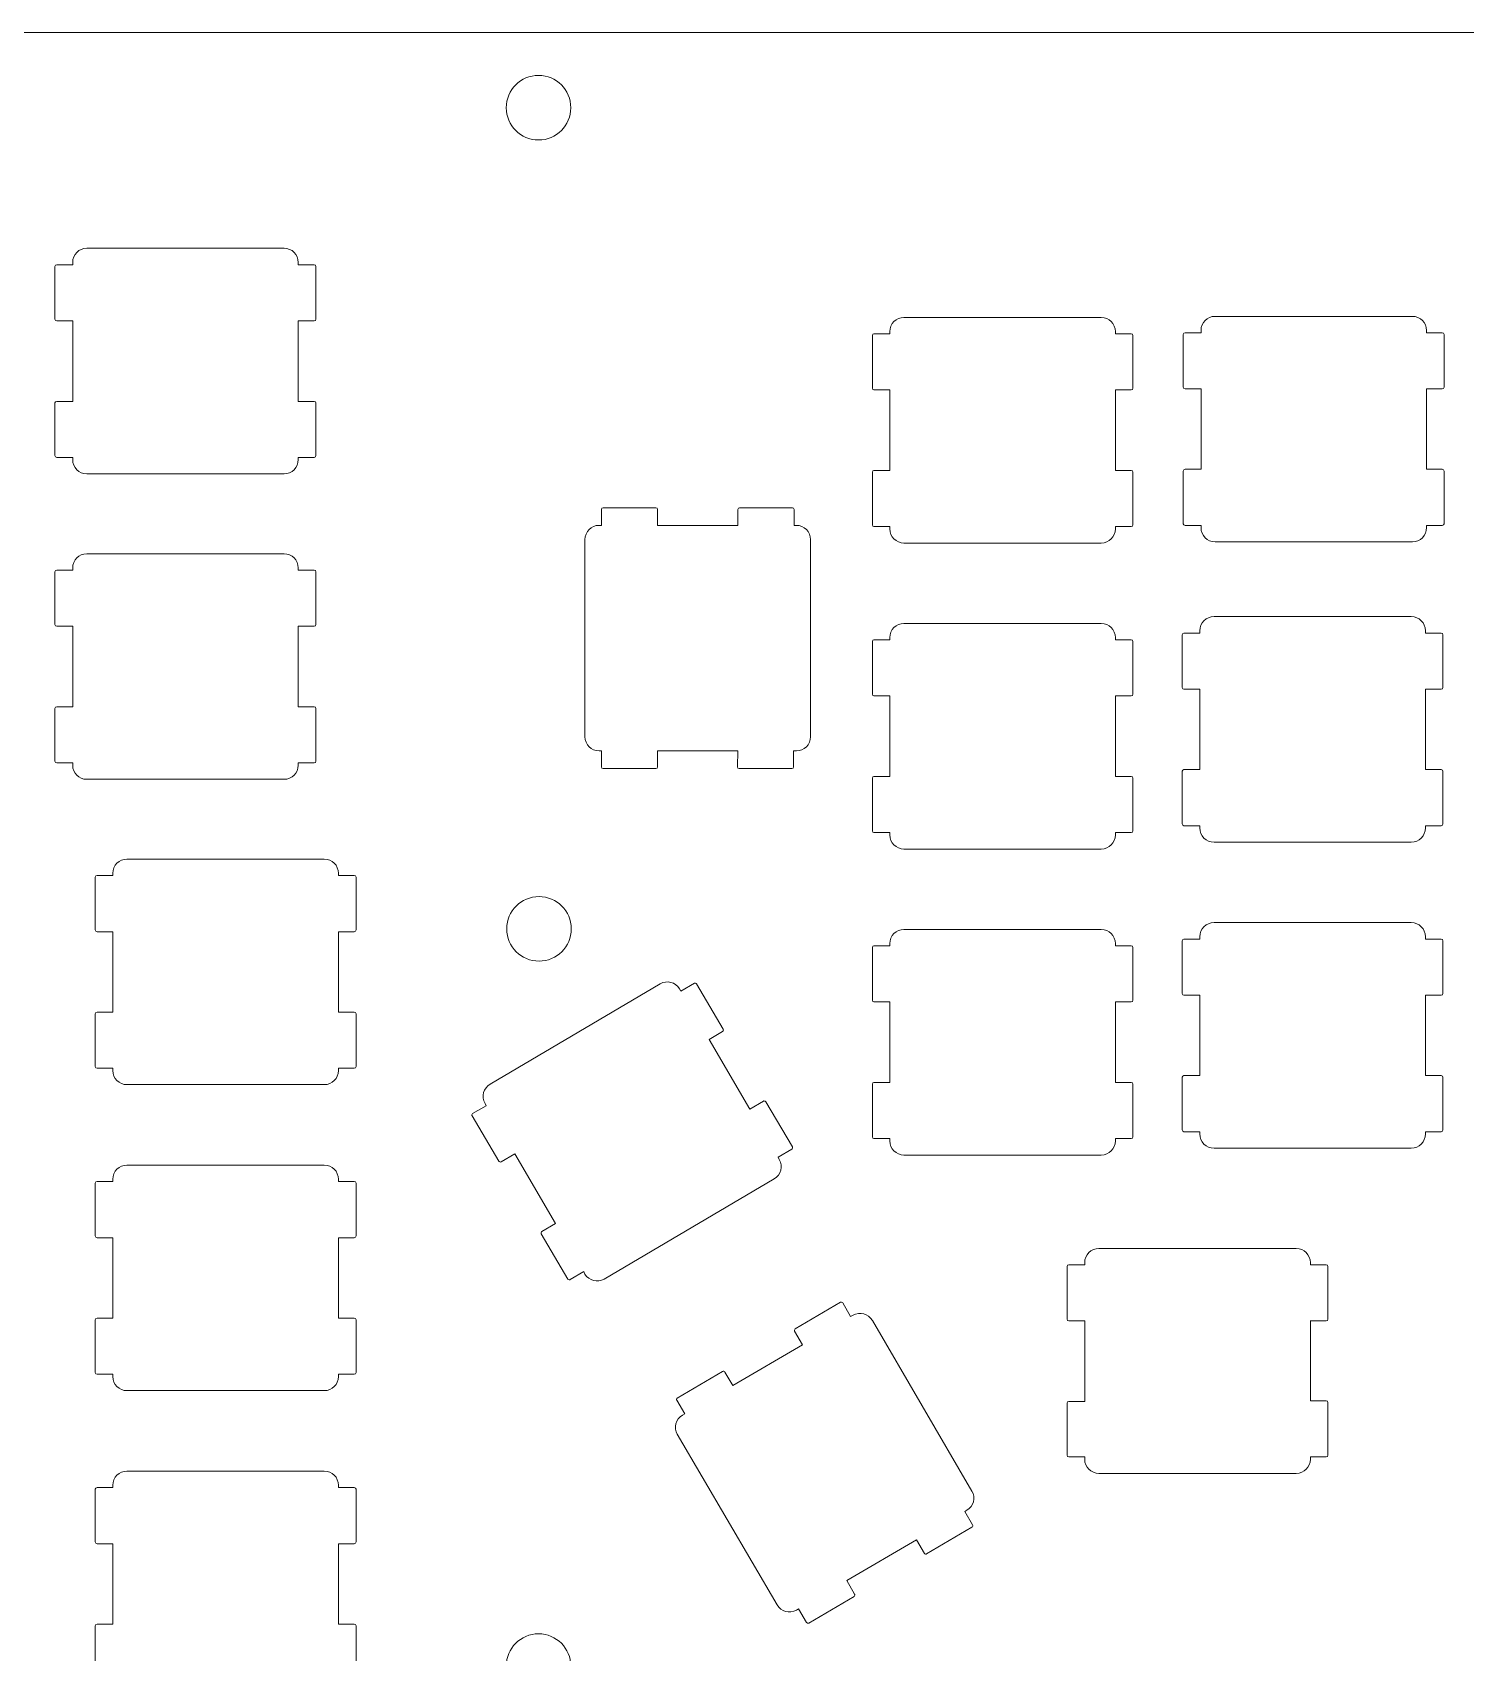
# Model space of a CAD drawing. Header units: millimetres. Extents: x -3 to 295, y 0 to 232.
# Drawn here: x 142.1 to 231.3, y 131.3 to 232.2 of the extents above; entities that cross this region are included whole.
import ezdxf

# ---------------------------------------------------------------- set-up
doc = ezdxf.new("R2010")
doc.units = ezdxf.units.MM
doc.header["$MEASUREMENT"] = 0
doc.layers.add('Layer 1', color=7, linetype='Continuous')

# ---------------------------------------------------------------- blocks, each defined once
blk = doc.blocks.new('block 11')
at = {"layer": 'Layer 1', "color": 22, "lineweight": 9, "true_color": 0xb73939}
blk.add_open_spline([(173.6, 178.4), (174.71, 178.4), (175.61, 177.5), (175.61, 176.39), (175.61, 175.28), (174.71, 174.38), (173.6, 174.38), (172.49, 174.38), (171.59, 175.28), (171.59, 176.39), (171.59, 177.5), (172.49, 178.4), (173.6, 178.4)], degree=3, knots=[0, 0, 0, 0, 1, 1, 1, 2, 2, 2, 3, 3, 3, 4, 4, 4, 4], dxfattribs=at)
blk = doc.blocks.new('block 12')
at = {"layer": 'Layer 1', "color": 22, "lineweight": 9, "true_color": 0xb73939}
blk.add_open_spline([(173.57, 229.52), (174.68, 229.52), (175.58, 228.62), (175.58, 227.51), (175.58, 226.4), (174.68, 225.5), (173.57, 225.5), (172.46, 225.5), (171.56, 226.4), (171.56, 227.51), (171.56, 228.62), (172.46, 229.52), (173.57, 229.52)], degree=3, knots=[0, 0, 0, 0, 1, 1, 1, 2, 2, 2, 3, 3, 3, 4, 4, 4, 4], dxfattribs=at)
blk = doc.blocks.new('block 14')
at = {"layer": 'Layer 1', "color": 22, "lineweight": 9, "true_color": 0xb73939}
blk.add_open_spline([(173.57, 132.5), (174.68, 132.5), (175.58, 131.6), (175.58, 130.49), (175.58, 129.38), (174.68, 128.48), (173.57, 128.48), (172.46, 128.48), (171.56, 129.38), (171.56, 130.49), (171.56, 131.6), (172.46, 132.5), (173.57, 132.5)], degree=3, knots=[0, 0, 0, 0, 1, 1, 1, 2, 2, 2, 3, 3, 3, 4, 4, 4, 4], dxfattribs=at)
blk = doc.blocks.new('block 10')
at = {"layer": 'Layer 1'}
for name in ['block 12', 'block 11', 'block 14']:
    blk.add_blockref(name, (0, 0), dxfattribs=at)
blk = doc.blocks.new('block 20')
at = {"layer": 'Layer 1', "color": 22, "lineweight": 9, "true_color": 0xb73939}
blk.add_open_spline([(292.21, 124.35), (292.21, 124.35), (123.61, 124.35), (123.61, 124.35), (122.8, 124.35), (122.03, 124.71), (121.5, 125.31), (121.5, 125.31), (118.18, 129.05), (118.18, 129.05), (117.65, 129.65), (116.88, 130), (116.06, 130), (116.06, 130), (104.25, 130), (104.25, 130), (103.5, 130), (102.8, 130.28), (102.27, 130.77), (102.27, 130.77), (101.88, 131.13), (101.88, 131.13), (101.35, 131.62), (100.68, 131.9), (99.98, 131.9), (99.98, 131.9), (88.76, 132.08), (88.76, 132.08), (88.48, 132.08), (88.23, 132.04), (87.98, 131.97), (87.98, 131.97), (63.5, 125.34), (63.5, 125.34), (62.69, 125.13), (62.02, 124.57), (61.67, 123.79), (61.67, 123.79), (61.38, 123.19), (61.38, 123.19), (61.14, 122.66), (60.75, 122.24), (60.25, 121.92), (60.25, 121.92), (28.96, 103.4), (28.96, 103.4), (27.62, 102.59), (25.86, 103.05), (25.08, 104.39), (25.08, 104.39), (1.83, 144.11), (1.83, 144.11), (-2.68, 151.17), (2.79, 154.48), (2.79, 154.48), (2.79, 154.48), (22.79, 167.6), (22.79, 167.6), (24.66, 168.66), (24.06, 170.22), (24.27, 171.73), (24.27, 171.73), (24.84, 211.53), (24.84, 211.53), (24.84, 220.31), (24.84, 228.35), (24.84, 229.38), (24.84, 229.38), (24.84, 229.38), (24.84, 229.38), (24.84, 230.93), (26.11, 232.2), (27.66, 232.2), (27.66, 232.2), (245.85, 232.2), (245.85, 232.2), (246.59, 232.2), (247.33, 231.92), (247.86, 231.39), (247.86, 231.39), (253.65, 225.53), (253.65, 225.53), (254.18, 225), (254.88, 224.72), (255.66, 224.72), (255.66, 224.72), (284.87, 224.72), (284.87, 224.72), (285.57, 224.72), (286.24, 224.44), (286.77, 223.98), (286.77, 223.98), (294.15, 217.24), (294.15, 217.24), (294.75, 216.71), (295.06, 215.94), (295.06, 215.16), (295.06, 215.16), (295.06, 127.21), (295.06, 127.21), (295.03, 125.62), (293.76, 124.35), (292.21, 124.35)], degree=3, knots=[0, 0, 0, 0, 1, 1, 1, 2, 2, 2, 3, 3, 3, 4, 4, 4, 5, 5, 5, 6, 6, 6, 7, 7, 7, 8, 8, 8, 9, 9, 9, 10, 10, 10, 11, 11, 11, 12, 12, 12, 13, 13, 13, 14, 14, 14, 15, 15, 15, 16, 16, 16, 17, 17, 17, 18, 18, 18, 19, 19, 19, 20, 20, 20, 21, 21, 21, 22, 22, 22, 23, 23, 23, 24, 24, 24, 25, 25, 25, 26, 26, 26, 27, 27, 27, 28, 28, 28, 29, 29, 29, 30, 30, 30, 31, 31, 31, 32, 32, 32, 33, 33, 33, 34, 34, 34, 34], dxfattribs=at)
blk = doc.blocks.new('block 19')
at = {"layer": 'Layer 1'}
blk.add_blockref('block 20', (0, 0), dxfattribs=at)
blk = doc.blocks.new('block 18')
at = {"layer": 'Layer 1'}
blk.add_blockref('block 19', (0, 0), dxfattribs=at)
blk = doc.blocks.new('block 9')
at = {"layer": 'Layer 1', "color": 22, "lineweight": 9, "true_color": 0xb73939}
for points, knots in [([(158.61, 214.24), (158.61, 214.24), (158.61, 209.23), (158.61, 209.23), (158.61, 209.23), (159.6, 209.23), (159.6, 209.23), (159.67, 209.23), (159.7, 209.2), (159.7, 209.13), (159.7, 209.13), (159.7, 205.85), (159.7, 205.85), (159.7, 205.78), (159.67, 205.74), (159.6, 205.74), (159.6, 205.74), (158.61, 205.74), (158.61, 205.74), (158.61, 205.74), (158.61, 205.6), (158.61, 205.6), (158.61, 205.1), (158.22, 204.72), (157.73, 204.72), (157.73, 204.72), (145.45, 204.72), (145.45, 204.72), (144.96, 204.72), (144.57, 205.1), (144.57, 205.6), (144.57, 205.6), (144.57, 205.74), (144.57, 205.74), (144.57, 205.74), (143.58, 205.74), (143.58, 205.74), (143.51, 205.74), (143.47, 205.78), (143.47, 205.85), (143.47, 205.85), (143.47, 209.13), (143.47, 209.13), (143.47, 209.2), (143.51, 209.23), (143.58, 209.23), (143.58, 209.23), (144.57, 209.23), (144.57, 209.23), (144.57, 209.23), (144.57, 214.24), (144.57, 214.24), (144.57, 214.24), (143.58, 214.24), (143.58, 214.24), (143.51, 214.24), (143.47, 214.28), (143.47, 214.35), (143.47, 214.35), (143.47, 217.63), (143.47, 217.63), (143.47, 217.7), (143.51, 217.73), (143.58, 217.73), (143.58, 217.73), (144.57, 217.73), (144.57, 217.73), (144.57, 217.73), (144.57, 217.88), (144.57, 217.88), (144.57, 218.37), (144.96, 218.76), (145.45, 218.76), (145.45, 218.76), (157.73, 218.76), (157.73, 218.76), (158.22, 218.76), (158.61, 218.37), (158.61, 217.88), (158.61, 217.88), (158.61, 217.73), (158.61, 217.73), (158.61, 217.73), (159.6, 217.73), (159.6, 217.73), (159.67, 217.73), (159.7, 217.7), (159.7, 217.63), (159.7, 217.63), (159.7, 214.35), (159.7, 214.35), (159.7, 214.28), (159.67, 214.24), (159.6, 214.24), (159.6, 214.24), (158.61, 214.24), (158.61, 214.24)], [0, 0, 0, 0, 1, 1, 1, 2, 2, 2, 3, 3, 3, 4, 4, 4, 5, 5, 5, 6, 6, 6, 7, 7, 7, 8, 8, 8, 9, 9, 9, 10, 10, 10, 11, 11, 11, 12, 12, 12, 13, 13, 13, 14, 14, 14, 15, 15, 15, 16, 16, 16, 17, 17, 17, 18, 18, 18, 19, 19, 19, 20, 20, 20, 21, 21, 21, 22, 22, 22, 23, 23, 23, 24, 24, 24, 25, 25, 25, 26, 26, 26, 27, 27, 27, 28, 28, 28, 29, 29, 29, 30, 30, 30, 31, 31, 31, 32, 32, 32, 32]), ([(209.48, 209.94), (209.48, 209.94), (209.48, 204.93), (209.48, 204.93), (209.48, 204.93), (210.47, 204.93), (210.47, 204.93), (210.54, 204.93), (210.57, 204.89), (210.57, 204.82), (210.57, 204.82), (210.57, 201.54), (210.57, 201.54), (210.57, 201.47), (210.54, 201.44), (210.47, 201.44), (210.47, 201.44), (209.48, 201.44), (209.48, 201.44), (209.48, 201.44), (209.48, 201.29), (209.48, 201.29), (209.48, 200.8), (209.09, 200.41), (208.6, 200.41), (208.6, 200.41), (196.32, 200.41), (196.32, 200.41), (195.83, 200.41), (195.44, 200.8), (195.44, 201.29), (195.44, 201.29), (195.44, 201.44), (195.44, 201.44), (195.44, 201.44), (194.45, 201.44), (194.45, 201.44), (194.38, 201.44), (194.35, 201.47), (194.35, 201.54), (194.35, 201.54), (194.35, 204.82), (194.35, 204.82), (194.35, 204.89), (194.38, 204.93), (194.45, 204.93), (194.45, 204.93), (195.44, 204.93), (195.44, 204.93), (195.44, 204.93), (195.44, 209.94), (195.44, 209.94), (195.44, 209.94), (194.45, 209.94), (194.45, 209.94), (194.38, 209.94), (194.35, 209.97), (194.35, 210.04), (194.35, 210.04), (194.35, 213.32), (194.35, 213.32), (194.35, 213.4), (194.38, 213.43), (194.45, 213.43), (194.45, 213.43), (195.44, 213.43), (195.44, 213.43), (195.44, 213.43), (195.44, 213.57), (195.44, 213.57), (195.44, 214.07), (195.83, 214.45), (196.32, 214.45), (196.32, 214.45), (208.6, 214.45), (208.6, 214.45), (209.09, 214.45), (209.48, 214.07), (209.48, 213.57), (209.48, 213.57), (209.48, 213.43), (209.48, 213.43), (209.48, 213.43), (210.47, 213.43), (210.47, 213.43), (210.54, 213.43), (210.57, 213.4), (210.57, 213.32), (210.57, 213.32), (210.57, 210.04), (210.57, 210.04), (210.57, 209.97), (210.54, 209.94), (210.47, 209.94), (210.47, 209.94), (209.48, 209.94), (209.48, 209.94)], [0, 0, 0, 0, 1, 1, 1, 2, 2, 2, 3, 3, 3, 4, 4, 4, 5, 5, 5, 6, 6, 6, 7, 7, 7, 8, 8, 8, 9, 9, 9, 10, 10, 10, 11, 11, 11, 12, 12, 12, 13, 13, 13, 14, 14, 14, 15, 15, 15, 16, 16, 16, 17, 17, 17, 18, 18, 18, 19, 19, 19, 20, 20, 20, 21, 21, 21, 22, 22, 22, 23, 23, 23, 24, 24, 24, 25, 25, 25, 26, 26, 26, 27, 27, 27, 28, 28, 28, 29, 29, 29, 30, 30, 30, 31, 31, 31, 32, 32, 32, 32]), ([(228.85, 210.01), (228.85, 210.01), (228.85, 205), (228.85, 205), (228.85, 205), (229.83, 205), (229.83, 205), (229.91, 205), (229.94, 204.96), (229.94, 204.89), (229.94, 204.89), (229.94, 201.61), (229.94, 201.61), (229.94, 201.54), (229.91, 201.51), (229.83, 201.51), (229.83, 201.51), (228.85, 201.51), (228.85, 201.51), (228.85, 201.51), (228.85, 201.37), (228.85, 201.37), (228.85, 200.87), (228.46, 200.48), (227.97, 200.48), (227.97, 200.48), (215.69, 200.48), (215.69, 200.48), (215.19, 200.48), (214.81, 200.87), (214.81, 201.37), (214.81, 201.37), (214.81, 201.51), (214.81, 201.51), (214.81, 201.51), (213.82, 201.51), (213.82, 201.51), (213.75, 201.51), (213.71, 201.54), (213.71, 201.61), (213.71, 201.61), (213.71, 204.89), (213.71, 204.89), (213.71, 204.96), (213.75, 205), (213.82, 205), (213.82, 205), (214.81, 205), (214.81, 205), (214.81, 205), (214.81, 210.01), (214.81, 210.01), (214.81, 210.01), (213.82, 210.01), (213.82, 210.01), (213.75, 210.01), (213.71, 210.04), (213.71, 210.11), (213.71, 210.11), (213.71, 213.4), (213.71, 213.4), (213.71, 213.47), (213.75, 213.5), (213.82, 213.5), (213.82, 213.5), (214.81, 213.5), (214.81, 213.5), (214.81, 213.5), (214.81, 213.64), (214.81, 213.64), (214.81, 214.14), (215.19, 214.52), (215.69, 214.52), (215.69, 214.52), (227.97, 214.52), (227.97, 214.52), (228.46, 214.52), (228.85, 214.14), (228.85, 213.64), (228.85, 213.64), (228.85, 213.5), (228.85, 213.5), (228.85, 213.5), (229.83, 213.5), (229.83, 213.5), (229.91, 213.5), (229.94, 213.47), (229.94, 213.4), (229.94, 213.4), (229.94, 210.11), (229.94, 210.11), (229.94, 210.04), (229.91, 210.01), (229.83, 210.01), (229.83, 210.01), (228.85, 210.01), (228.85, 210.01)], [0, 0, 0, 0, 1, 1, 1, 2, 2, 2, 3, 3, 3, 4, 4, 4, 5, 5, 5, 6, 6, 6, 7, 7, 7, 8, 8, 8, 9, 9, 9, 10, 10, 10, 11, 11, 11, 12, 12, 12, 13, 13, 13, 14, 14, 14, 15, 15, 15, 16, 16, 16, 17, 17, 17, 18, 18, 18, 19, 19, 19, 20, 20, 20, 21, 21, 21, 22, 22, 22, 23, 23, 23, 24, 24, 24, 25, 25, 25, 26, 26, 26, 27, 27, 27, 28, 28, 28, 29, 29, 29, 30, 30, 30, 31, 31, 31, 32, 32, 32, 32]), ([(185.98, 187.47), (185.98, 187.47), (180.97, 187.47), (180.97, 187.47), (180.97, 187.47), (180.97, 186.48), (180.97, 186.48), (180.97, 186.41), (180.94, 186.37), (180.87, 186.37), (180.87, 186.37), (177.59, 186.37), (177.59, 186.37), (177.52, 186.37), (177.48, 186.41), (177.48, 186.48), (177.48, 186.48), (177.48, 187.47), (177.48, 187.47), (177.48, 187.47), (177.34, 187.47), (177.34, 187.47), (176.85, 187.47), (176.46, 187.85), (176.46, 188.35), (176.46, 188.35), (176.46, 200.62), (176.46, 200.62), (176.46, 201.12), (176.85, 201.51), (177.34, 201.51), (177.34, 201.51), (177.48, 201.51), (177.48, 201.51), (177.48, 201.51), (177.48, 202.49), (177.48, 202.49), (177.48, 202.56), (177.52, 202.6), (177.59, 202.6), (177.59, 202.6), (180.87, 202.6), (180.87, 202.6), (180.94, 202.6), (180.97, 202.56), (180.97, 202.49), (180.97, 202.49), (180.97, 201.51), (180.97, 201.51), (180.97, 201.51), (185.98, 201.51), (185.98, 201.51), (185.98, 201.51), (185.98, 202.49), (185.98, 202.49), (185.98, 202.56), (186.02, 202.6), (186.09, 202.6), (186.09, 202.6), (189.37, 202.6), (189.37, 202.6), (189.44, 202.6), (189.48, 202.56), (189.48, 202.49), (189.48, 202.49), (189.48, 201.51), (189.48, 201.51), (189.48, 201.51), (189.62, 201.51), (189.62, 201.51), (190.11, 201.51), (190.5, 201.12), (190.5, 200.62), (190.5, 200.62), (190.5, 188.35), (190.5, 188.35), (190.5, 187.85), (190.11, 187.47), (189.62, 187.47), (189.62, 187.47), (189.44, 187.47), (189.44, 187.47), (189.44, 187.47), (189.44, 186.48), (189.44, 186.48), (189.44, 186.41), (189.41, 186.37), (189.34, 186.37), (189.34, 186.37), (186.06, 186.37), (186.06, 186.37), (185.98, 186.37), (185.95, 186.41), (185.95, 186.48), (185.95, 186.48), (185.98, 187.47), (185.98, 187.47), (185.98, 187.47), (185.98, 187.47), (185.98, 187.47)], [0, 0, 0, 0, 1, 1, 1, 2, 2, 2, 3, 3, 3, 4, 4, 4, 5, 5, 5, 6, 6, 6, 7, 7, 7, 8, 8, 8, 9, 9, 9, 10, 10, 10, 11, 11, 11, 12, 12, 12, 13, 13, 13, 14, 14, 14, 15, 15, 15, 16, 16, 16, 17, 17, 17, 18, 18, 18, 19, 19, 19, 20, 20, 20, 21, 21, 21, 22, 22, 22, 23, 23, 23, 24, 24, 24, 25, 25, 25, 26, 26, 26, 27, 27, 27, 28, 28, 28, 29, 29, 29, 30, 30, 30, 31, 31, 31, 32, 32, 32, 33, 33, 33, 33]), ([(158.61, 195.23), (158.61, 195.23), (158.61, 190.22), (158.61, 190.22), (158.61, 190.22), (159.6, 190.22), (159.6, 190.22), (159.67, 190.22), (159.7, 190.18), (159.7, 190.11), (159.7, 190.11), (159.7, 186.83), (159.7, 186.83), (159.7, 186.76), (159.67, 186.73), (159.6, 186.73), (159.6, 186.73), (158.61, 186.73), (158.61, 186.73), (158.61, 186.73), (158.61, 186.58), (158.61, 186.58), (158.61, 186.09), (158.22, 185.7), (157.73, 185.7), (157.73, 185.7), (145.45, 185.7), (145.45, 185.7), (144.96, 185.7), (144.57, 186.09), (144.57, 186.58), (144.57, 186.58), (144.57, 186.73), (144.57, 186.73), (144.57, 186.73), (143.58, 186.73), (143.58, 186.73), (143.51, 186.73), (143.47, 186.76), (143.47, 186.83), (143.47, 186.83), (143.47, 190.11), (143.47, 190.11), (143.47, 190.18), (143.51, 190.22), (143.58, 190.22), (143.58, 190.22), (144.57, 190.22), (144.57, 190.22), (144.57, 190.22), (144.57, 195.23), (144.57, 195.23), (144.57, 195.23), (143.58, 195.23), (143.58, 195.23), (143.51, 195.23), (143.47, 195.26), (143.47, 195.33), (143.47, 195.33), (143.47, 198.61), (143.47, 198.61), (143.47, 198.68), (143.51, 198.72), (143.58, 198.72), (143.58, 198.72), (144.57, 198.72), (144.57, 198.72), (144.57, 198.72), (144.57, 198.86), (144.57, 198.86), (144.57, 199.35), (144.96, 199.74), (145.45, 199.74), (145.45, 199.74), (157.73, 199.74), (157.73, 199.74), (158.22, 199.74), (158.61, 199.35), (158.61, 198.86), (158.61, 198.86), (158.61, 198.72), (158.61, 198.72), (158.61, 198.72), (159.6, 198.72), (159.6, 198.72), (159.67, 198.72), (159.7, 198.68), (159.7, 198.61), (159.7, 198.61), (159.7, 195.33), (159.7, 195.33), (159.7, 195.26), (159.67, 195.23), (159.6, 195.23), (159.6, 195.23), (158.61, 195.23), (158.61, 195.23)], [0, 0, 0, 0, 1, 1, 1, 2, 2, 2, 3, 3, 3, 4, 4, 4, 5, 5, 5, 6, 6, 6, 7, 7, 7, 8, 8, 8, 9, 9, 9, 10, 10, 10, 11, 11, 11, 12, 12, 12, 13, 13, 13, 14, 14, 14, 15, 15, 15, 16, 16, 16, 17, 17, 17, 18, 18, 18, 19, 19, 19, 20, 20, 20, 21, 21, 21, 22, 22, 22, 23, 23, 23, 24, 24, 24, 25, 25, 25, 26, 26, 26, 27, 27, 27, 28, 28, 28, 29, 29, 29, 30, 30, 30, 31, 31, 31, 32, 32, 32, 32]), ([(228.78, 191.31), (228.78, 191.31), (228.78, 186.3), (228.78, 186.3), (228.78, 186.3), (229.76, 186.3), (229.76, 186.3), (229.83, 186.3), (229.87, 186.27), (229.87, 186.2), (229.87, 186.2), (229.87, 182.92), (229.87, 182.92), (229.87, 182.84), (229.83, 182.81), (229.76, 182.81), (229.76, 182.81), (228.78, 182.81), (228.78, 182.81), (228.78, 182.81), (228.78, 182.67), (228.78, 182.67), (228.78, 182.17), (228.39, 181.79), (227.89, 181.79), (227.89, 181.79), (215.62, 181.79), (215.62, 181.79), (215.12, 181.79), (214.74, 182.17), (214.74, 182.67), (214.74, 182.67), (214.74, 182.81), (214.74, 182.81), (214.74, 182.81), (213.75, 182.81), (213.75, 182.81), (213.68, 182.81), (213.64, 182.84), (213.64, 182.92), (213.64, 182.92), (213.64, 186.2), (213.64, 186.2), (213.64, 186.27), (213.68, 186.3), (213.75, 186.3), (213.75, 186.3), (214.74, 186.3), (214.74, 186.3), (214.74, 186.3), (214.74, 191.31), (214.74, 191.31), (214.74, 191.31), (213.75, 191.31), (213.75, 191.31), (213.68, 191.31), (213.64, 191.35), (213.64, 191.42), (213.64, 191.42), (213.64, 194.7), (213.64, 194.7), (213.64, 194.77), (213.68, 194.8), (213.75, 194.8), (213.75, 194.8), (214.74, 194.8), (214.74, 194.8), (214.74, 194.8), (214.74, 194.95), (214.74, 194.95), (214.74, 195.44), (215.12, 195.83), (215.62, 195.83), (215.62, 195.83), (227.89, 195.83), (227.89, 195.83), (228.39, 195.83), (228.78, 195.44), (228.78, 194.95), (228.78, 194.95), (228.78, 194.8), (228.78, 194.8), (228.78, 194.8), (229.76, 194.8), (229.76, 194.8), (229.83, 194.8), (229.87, 194.77), (229.87, 194.7), (229.87, 194.7), (229.87, 191.42), (229.87, 191.42), (229.87, 191.35), (229.83, 191.31), (229.76, 191.31), (229.76, 191.31), (228.78, 191.31), (228.78, 191.31)], [0, 0, 0, 0, 1, 1, 1, 2, 2, 2, 3, 3, 3, 4, 4, 4, 5, 5, 5, 6, 6, 6, 7, 7, 7, 8, 8, 8, 9, 9, 9, 10, 10, 10, 11, 11, 11, 12, 12, 12, 13, 13, 13, 14, 14, 14, 15, 15, 15, 16, 16, 16, 17, 17, 17, 18, 18, 18, 19, 19, 19, 20, 20, 20, 21, 21, 21, 22, 22, 22, 23, 23, 23, 24, 24, 24, 25, 25, 25, 26, 26, 26, 27, 27, 27, 28, 28, 28, 29, 29, 29, 30, 30, 30, 31, 31, 31, 32, 32, 32, 32]), ([(209.48, 190.89), (209.48, 190.89), (209.48, 185.88), (209.48, 185.88), (209.48, 185.88), (210.47, 185.88), (210.47, 185.88), (210.54, 185.88), (210.57, 185.84), (210.57, 185.77), (210.57, 185.77), (210.57, 182.49), (210.57, 182.49), (210.57, 182.42), (210.54, 182.39), (210.47, 182.39), (210.47, 182.39), (209.48, 182.39), (209.48, 182.39), (209.48, 182.39), (209.48, 182.24), (209.48, 182.24), (209.48, 181.75), (209.09, 181.36), (208.6, 181.36), (208.6, 181.36), (196.32, 181.36), (196.32, 181.36), (195.83, 181.36), (195.44, 181.75), (195.44, 182.24), (195.44, 182.24), (195.44, 182.39), (195.44, 182.39), (195.44, 182.39), (194.45, 182.39), (194.45, 182.39), (194.38, 182.39), (194.35, 182.42), (194.35, 182.49), (194.35, 182.49), (194.35, 185.77), (194.35, 185.77), (194.35, 185.84), (194.38, 185.88), (194.45, 185.88), (194.45, 185.88), (195.44, 185.88), (195.44, 185.88), (195.44, 185.88), (195.44, 190.89), (195.44, 190.89), (195.44, 190.89), (194.45, 190.89), (194.45, 190.89), (194.38, 190.89), (194.35, 190.92), (194.35, 190.99), (194.35, 190.99), (194.35, 194.27), (194.35, 194.27), (194.35, 194.35), (194.38, 194.38), (194.45, 194.38), (194.45, 194.38), (195.44, 194.38), (195.44, 194.38), (195.44, 194.38), (195.44, 194.52), (195.44, 194.52), (195.44, 195.02), (195.83, 195.4), (196.32, 195.4), (196.32, 195.4), (208.6, 195.4), (208.6, 195.4), (209.09, 195.4), (209.48, 195.02), (209.48, 194.52), (209.48, 194.52), (209.48, 194.38), (209.48, 194.38), (209.48, 194.38), (210.47, 194.38), (210.47, 194.38), (210.54, 194.38), (210.57, 194.35), (210.57, 194.27), (210.57, 194.27), (210.57, 190.99), (210.57, 190.99), (210.57, 190.92), (210.54, 190.89), (210.47, 190.89), (210.47, 190.89), (209.48, 190.89), (209.48, 190.89)], [0, 0, 0, 0, 1, 1, 1, 2, 2, 2, 3, 3, 3, 4, 4, 4, 5, 5, 5, 6, 6, 6, 7, 7, 7, 8, 8, 8, 9, 9, 9, 10, 10, 10, 11, 11, 11, 12, 12, 12, 13, 13, 13, 14, 14, 14, 15, 15, 15, 16, 16, 16, 17, 17, 17, 18, 18, 18, 19, 19, 19, 20, 20, 20, 21, 21, 21, 22, 22, 22, 23, 23, 23, 24, 24, 24, 25, 25, 25, 26, 26, 26, 27, 27, 27, 28, 28, 28, 29, 29, 29, 30, 30, 30, 31, 31, 31, 32, 32, 32, 32]), ([(161.11, 176.21), (161.11, 176.21), (161.11, 171.2), (161.11, 171.2), (161.11, 171.2), (162.1, 171.2), (162.1, 171.2), (162.17, 171.2), (162.21, 171.17), (162.21, 171.1), (162.21, 171.1), (162.21, 167.82), (162.21, 167.82), (162.21, 167.75), (162.17, 167.71), (162.1, 167.71), (162.1, 167.71), (161.11, 167.71), (161.11, 167.71), (161.11, 167.71), (161.11, 167.57), (161.11, 167.57), (161.11, 167.08), (160.73, 166.69), (160.23, 166.69), (160.23, 166.69), (147.95, 166.69), (147.95, 166.69), (147.46, 166.69), (147.07, 167.08), (147.07, 167.57), (147.07, 167.57), (147.07, 167.71), (147.07, 167.71), (147.07, 167.71), (146.09, 167.71), (146.09, 167.71), (146.01, 167.71), (145.98, 167.75), (145.98, 167.82), (145.98, 167.82), (145.98, 171.1), (145.98, 171.1), (145.98, 171.17), (146.01, 171.2), (146.09, 171.2), (146.09, 171.2), (147.07, 171.2), (147.07, 171.2), (147.07, 171.2), (147.07, 176.21), (147.07, 176.21), (147.07, 176.21), (146.09, 176.21), (146.09, 176.21), (146.01, 176.21), (145.98, 176.25), (145.98, 176.32), (145.98, 176.32), (145.98, 179.6), (145.98, 179.6), (145.98, 179.67), (146.01, 179.71), (146.09, 179.71), (146.09, 179.71), (147.07, 179.71), (147.07, 179.71), (147.07, 179.71), (147.07, 179.85), (147.07, 179.85), (147.07, 180.34), (147.46, 180.73), (147.95, 180.73), (147.95, 180.73), (160.23, 180.73), (160.23, 180.73), (160.73, 180.73), (161.11, 180.34), (161.11, 179.85), (161.11, 179.85), (161.11, 179.71), (161.11, 179.71), (161.11, 179.71), (162.1, 179.71), (162.1, 179.71), (162.17, 179.71), (162.21, 179.67), (162.21, 179.6), (162.21, 179.6), (162.21, 176.32), (162.21, 176.32), (162.21, 176.25), (162.17, 176.21), (162.1, 176.21), (162.1, 176.21), (161.11, 176.21), (161.11, 176.21)], [0, 0, 0, 0, 1, 1, 1, 2, 2, 2, 3, 3, 3, 4, 4, 4, 5, 5, 5, 6, 6, 6, 7, 7, 7, 8, 8, 8, 9, 9, 9, 10, 10, 10, 11, 11, 11, 12, 12, 12, 13, 13, 13, 14, 14, 14, 15, 15, 15, 16, 16, 16, 17, 17, 17, 18, 18, 18, 19, 19, 19, 20, 20, 20, 21, 21, 21, 22, 22, 22, 23, 23, 23, 24, 24, 24, 25, 25, 25, 26, 26, 26, 27, 27, 27, 28, 28, 28, 29, 29, 29, 30, 30, 30, 31, 31, 31, 32, 32, 32, 32]), ([(228.78, 172.26), (228.78, 172.26), (228.78, 167.25), (228.78, 167.25), (228.78, 167.25), (229.76, 167.25), (229.76, 167.25), (229.83, 167.25), (229.87, 167.22), (229.87, 167.15), (229.87, 167.15), (229.87, 163.87), (229.87, 163.87), (229.87, 163.79), (229.83, 163.76), (229.76, 163.76), (229.76, 163.76), (228.78, 163.76), (228.78, 163.76), (228.78, 163.76), (228.78, 163.62), (228.78, 163.62), (228.78, 163.12), (228.39, 162.74), (227.89, 162.74), (227.89, 162.74), (215.62, 162.74), (215.62, 162.74), (215.12, 162.74), (214.74, 163.12), (214.74, 163.62), (214.74, 163.62), (214.74, 163.76), (214.74, 163.76), (214.74, 163.76), (213.75, 163.76), (213.75, 163.76), (213.68, 163.76), (213.64, 163.79), (213.64, 163.87), (213.64, 163.87), (213.64, 167.15), (213.64, 167.15), (213.64, 167.22), (213.68, 167.25), (213.75, 167.25), (213.75, 167.25), (214.74, 167.25), (214.74, 167.25), (214.74, 167.25), (214.74, 172.26), (214.74, 172.26), (214.74, 172.26), (213.75, 172.26), (213.75, 172.26), (213.68, 172.26), (213.64, 172.3), (213.64, 172.37), (213.64, 172.37), (213.64, 175.65), (213.64, 175.65), (213.64, 175.72), (213.68, 175.75), (213.75, 175.75), (213.75, 175.75), (214.74, 175.75), (214.74, 175.75), (214.74, 175.75), (214.74, 175.89), (214.74, 175.89), (214.74, 176.39), (215.12, 176.78), (215.62, 176.78), (215.62, 176.78), (227.89, 176.78), (227.89, 176.78), (228.39, 176.78), (228.78, 176.39), (228.78, 175.89), (228.78, 175.89), (228.78, 175.75), (228.78, 175.75), (228.78, 175.75), (229.76, 175.75), (229.76, 175.75), (229.83, 175.75), (229.87, 175.72), (229.87, 175.65), (229.87, 175.65), (229.87, 172.37), (229.87, 172.37), (229.87, 172.3), (229.83, 172.26), (229.76, 172.26), (229.76, 172.26), (228.78, 172.26), (228.78, 172.26)], [0, 0, 0, 0, 1, 1, 1, 2, 2, 2, 3, 3, 3, 4, 4, 4, 5, 5, 5, 6, 6, 6, 7, 7, 7, 8, 8, 8, 9, 9, 9, 10, 10, 10, 11, 11, 11, 12, 12, 12, 13, 13, 13, 14, 14, 14, 15, 15, 15, 16, 16, 16, 17, 17, 17, 18, 18, 18, 19, 19, 19, 20, 20, 20, 21, 21, 21, 22, 22, 22, 23, 23, 23, 24, 24, 24, 25, 25, 25, 26, 26, 26, 27, 27, 27, 28, 28, 28, 29, 29, 29, 30, 30, 30, 31, 31, 31, 32, 32, 32, 32]), ([(209.48, 171.84), (209.48, 171.84), (209.48, 166.83), (209.48, 166.83), (209.48, 166.83), (210.47, 166.83), (210.47, 166.83), (210.54, 166.83), (210.57, 166.79), (210.57, 166.72), (210.57, 166.72), (210.57, 163.44), (210.57, 163.44), (210.57, 163.37), (210.54, 163.34), (210.47, 163.34), (210.47, 163.34), (209.48, 163.34), (209.48, 163.34), (209.48, 163.34), (209.48, 163.19), (209.48, 163.19), (209.48, 162.7), (209.09, 162.31), (208.6, 162.31), (208.6, 162.31), (196.32, 162.31), (196.32, 162.31), (195.83, 162.31), (195.44, 162.7), (195.44, 163.19), (195.44, 163.19), (195.44, 163.34), (195.44, 163.34), (195.44, 163.34), (194.45, 163.34), (194.45, 163.34), (194.38, 163.34), (194.35, 163.37), (194.35, 163.44), (194.35, 163.44), (194.35, 166.72), (194.35, 166.72), (194.35, 166.79), (194.38, 166.83), (194.45, 166.83), (194.45, 166.83), (195.44, 166.83), (195.44, 166.83), (195.44, 166.83), (195.44, 171.84), (195.44, 171.84), (195.44, 171.84), (194.45, 171.84), (194.45, 171.84), (194.38, 171.84), (194.35, 171.87), (194.35, 171.94), (194.35, 171.94), (194.35, 175.22), (194.35, 175.22), (194.35, 175.3), (194.38, 175.33), (194.45, 175.33), (194.45, 175.33), (195.44, 175.33), (195.44, 175.33), (195.44, 175.33), (195.44, 175.47), (195.44, 175.47), (195.44, 175.97), (195.83, 176.35), (196.32, 176.35), (196.32, 176.35), (208.6, 176.35), (208.6, 176.35), (209.09, 176.35), (209.48, 175.97), (209.48, 175.47), (209.48, 175.47), (209.48, 175.33), (209.48, 175.33), (209.48, 175.33), (210.47, 175.33), (210.47, 175.33), (210.54, 175.33), (210.57, 175.3), (210.57, 175.22), (210.57, 175.22), (210.57, 171.94), (210.57, 171.94), (210.57, 171.87), (210.54, 171.84), (210.47, 171.84), (210.47, 171.84), (209.48, 171.84), (209.48, 171.84)], [0, 0, 0, 0, 1, 1, 1, 2, 2, 2, 3, 3, 3, 4, 4, 4, 5, 5, 5, 6, 6, 6, 7, 7, 7, 8, 8, 8, 9, 9, 9, 10, 10, 10, 11, 11, 11, 12, 12, 12, 13, 13, 13, 14, 14, 14, 15, 15, 15, 16, 16, 16, 17, 17, 17, 18, 18, 18, 19, 19, 19, 20, 20, 20, 21, 21, 21, 22, 22, 22, 23, 23, 23, 24, 24, 24, 25, 25, 25, 26, 26, 26, 27, 27, 27, 28, 28, 28, 29, 29, 29, 30, 30, 30, 31, 31, 31, 32, 32, 32, 32]), ([(184.19, 169.51), (184.19, 169.51), (186.73, 165.17), (186.73, 165.17), (186.73, 165.17), (187.57, 165.66), (187.57, 165.66), (187.61, 165.7), (187.68, 165.66), (187.71, 165.63), (187.71, 165.63), (189.37, 162.81), (189.37, 162.81), (189.41, 162.77), (189.37, 162.7), (189.34, 162.67), (189.34, 162.67), (188.49, 162.17), (188.49, 162.17), (188.49, 162.17), (188.56, 162.03), (188.56, 162.03), (188.81, 161.61), (188.67, 161.08), (188.24, 160.83), (188.24, 160.83), (177.66, 154.59), (177.66, 154.59), (177.24, 154.34), (176.71, 154.48), (176.46, 154.9), (176.46, 154.9), (176.39, 155.05), (176.39, 155.05), (176.39, 155.05), (175.54, 154.55), (175.54, 154.55), (175.51, 154.52), (175.44, 154.55), (175.4, 154.59), (175.4, 154.59), (173.74, 157.41), (173.74, 157.41), (173.71, 157.44), (173.74, 157.52), (173.78, 157.55), (173.78, 157.55), (174.63, 158.04), (174.63, 158.04), (174.63, 158.04), (172.09, 162.38), (172.09, 162.38), (172.09, 162.38), (171.24, 161.89), (171.24, 161.89), (171.2, 161.85), (171.13, 161.89), (171.1, 161.93), (171.1, 161.93), (169.44, 164.75), (169.44, 164.75), (169.4, 164.78), (169.44, 164.85), (169.47, 164.89), (169.47, 164.89), (170.32, 165.38), (170.32, 165.38), (170.32, 165.38), (170.25, 165.52), (170.25, 165.52), (170, 165.95), (170.14, 166.48), (170.57, 166.72), (170.57, 166.72), (181.15, 172.97), (181.15, 172.97), (181.57, 173.21), (182.1, 173.07), (182.35, 172.65), (182.35, 172.65), (182.42, 172.51), (182.42, 172.51), (182.42, 172.51), (183.27, 173), (183.27, 173), (183.3, 173.04), (183.37, 173), (183.41, 172.97), (183.41, 172.97), (185.07, 170.14), (185.07, 170.14), (185.1, 170.11), (185.07, 170.04), (185.03, 170), (185.03, 170), (184.19, 169.51), (184.19, 169.51)], [0, 0, 0, 0, 1, 1, 1, 2, 2, 2, 3, 3, 3, 4, 4, 4, 5, 5, 5, 6, 6, 6, 7, 7, 7, 8, 8, 8, 9, 9, 9, 10, 10, 10, 11, 11, 11, 12, 12, 12, 13, 13, 13, 14, 14, 14, 15, 15, 15, 16, 16, 16, 17, 17, 17, 18, 18, 18, 19, 19, 19, 20, 20, 20, 21, 21, 21, 22, 22, 22, 23, 23, 23, 24, 24, 24, 25, 25, 25, 26, 26, 26, 27, 27, 27, 28, 28, 28, 29, 29, 29, 30, 30, 30, 31, 31, 31, 32, 32, 32, 32]), ([(161.11, 157.16), (161.11, 157.16), (161.11, 152.15), (161.11, 152.15), (161.11, 152.15), (162.1, 152.15), (162.1, 152.15), (162.17, 152.15), (162.21, 152.12), (162.21, 152.05), (162.21, 152.05), (162.21, 148.77), (162.21, 148.77), (162.21, 148.7), (162.17, 148.66), (162.1, 148.66), (162.1, 148.66), (161.11, 148.66), (161.11, 148.66), (161.11, 148.66), (161.11, 148.52), (161.11, 148.52), (161.11, 148.03), (160.73, 147.64), (160.23, 147.64), (160.23, 147.64), (147.95, 147.64), (147.95, 147.64), (147.46, 147.64), (147.07, 148.03), (147.07, 148.52), (147.07, 148.52), (147.07, 148.66), (147.07, 148.66), (147.07, 148.66), (146.09, 148.66), (146.09, 148.66), (146.01, 148.66), (145.98, 148.7), (145.98, 148.77), (145.98, 148.77), (145.98, 152.05), (145.98, 152.05), (145.98, 152.12), (146.01, 152.15), (146.09, 152.15), (146.09, 152.15), (147.07, 152.15), (147.07, 152.15), (147.07, 152.15), (147.07, 157.16), (147.07, 157.16), (147.07, 157.16), (146.09, 157.16), (146.09, 157.16), (146.01, 157.16), (145.98, 157.2), (145.98, 157.27), (145.98, 157.27), (145.98, 160.55), (145.98, 160.55), (145.98, 160.62), (146.01, 160.66), (146.09, 160.66), (146.09, 160.66), (147.07, 160.66), (147.07, 160.66), (147.07, 160.66), (147.07, 160.8), (147.07, 160.8), (147.07, 161.29), (147.46, 161.68), (147.95, 161.68), (147.95, 161.68), (160.23, 161.68), (160.23, 161.68), (160.73, 161.68), (161.11, 161.29), (161.11, 160.8), (161.11, 160.8), (161.11, 160.66), (161.11, 160.66), (161.11, 160.66), (162.1, 160.66), (162.1, 160.66), (162.17, 160.66), (162.21, 160.62), (162.21, 160.55), (162.21, 160.55), (162.21, 157.27), (162.21, 157.27), (162.21, 157.2), (162.17, 157.16), (162.1, 157.16), (162.1, 157.16), (161.11, 157.16), (161.11, 157.16)], [0, 0, 0, 0, 1, 1, 1, 2, 2, 2, 3, 3, 3, 4, 4, 4, 5, 5, 5, 6, 6, 6, 7, 7, 7, 8, 8, 8, 9, 9, 9, 10, 10, 10, 11, 11, 11, 12, 12, 12, 13, 13, 13, 14, 14, 14, 15, 15, 15, 16, 16, 16, 17, 17, 17, 18, 18, 18, 19, 19, 19, 20, 20, 20, 21, 21, 21, 22, 22, 22, 23, 23, 23, 24, 24, 24, 25, 25, 25, 26, 26, 26, 27, 27, 27, 28, 28, 28, 29, 29, 29, 30, 30, 30, 31, 31, 31, 32, 32, 32, 32]), ([(221.62, 152.01), (221.62, 152.01), (221.62, 147), (221.62, 147), (221.62, 147), (222.6, 147), (222.6, 147), (222.67, 147), (222.71, 146.97), (222.71, 146.9), (222.71, 146.9), (222.71, 143.62), (222.71, 143.62), (222.71, 143.55), (222.67, 143.51), (222.6, 143.51), (222.6, 143.51), (221.62, 143.51), (221.62, 143.51), (221.62, 143.51), (221.62, 143.37), (221.62, 143.37), (221.62, 142.88), (221.23, 142.49), (220.73, 142.49), (220.73, 142.49), (208.46, 142.49), (208.46, 142.49), (207.96, 142.49), (207.57, 142.88), (207.57, 143.37), (207.57, 143.37), (207.57, 143.51), (207.57, 143.51), (207.57, 143.51), (206.59, 143.51), (206.59, 143.51), (206.52, 143.51), (206.48, 143.55), (206.48, 143.62), (206.48, 143.62), (206.48, 146.86), (206.48, 146.86), (206.48, 146.93), (206.52, 146.97), (206.59, 146.97), (206.59, 146.97), (207.57, 146.97), (207.57, 146.97), (207.57, 146.97), (207.57, 151.98), (207.57, 151.98), (207.57, 151.98), (206.59, 151.98), (206.59, 151.98), (206.52, 151.98), (206.48, 152.01), (206.48, 152.08), (206.48, 152.08), (206.48, 155.36), (206.48, 155.36), (206.48, 155.43), (206.52, 155.47), (206.59, 155.47), (206.59, 155.47), (207.57, 155.47), (207.57, 155.47), (207.57, 155.47), (207.57, 155.61), (207.57, 155.61), (207.57, 156.1), (207.96, 156.49), (208.46, 156.49), (208.46, 156.49), (220.73, 156.49), (220.73, 156.49), (221.23, 156.49), (221.62, 156.1), (221.62, 155.61), (221.62, 155.61), (221.62, 155.47), (221.62, 155.47), (221.62, 155.47), (222.6, 155.47), (222.6, 155.47), (222.67, 155.47), (222.71, 155.43), (222.71, 155.36), (222.71, 155.36), (222.71, 152.08), (222.71, 152.08), (222.71, 152.01), (222.67, 151.98), (222.6, 151.98), (222.6, 151.98), (221.62, 151.98), (221.62, 151.98), (221.62, 151.98), (221.62, 152.01), (221.62, 152.01)], [0, 0, 0, 0, 1, 1, 1, 2, 2, 2, 3, 3, 3, 4, 4, 4, 5, 5, 5, 6, 6, 6, 7, 7, 7, 8, 8, 8, 9, 9, 9, 10, 10, 10, 11, 11, 11, 12, 12, 12, 13, 13, 13, 14, 14, 14, 15, 15, 15, 16, 16, 16, 17, 17, 17, 18, 18, 18, 19, 19, 19, 20, 20, 20, 21, 21, 21, 22, 22, 22, 23, 23, 23, 24, 24, 24, 25, 25, 25, 26, 26, 26, 27, 27, 27, 28, 28, 28, 29, 29, 29, 30, 30, 30, 31, 31, 31, 32, 32, 32, 33, 33, 33, 33]), ([(197.1, 138.36), (197.1, 138.36), (192.76, 135.82), (192.76, 135.82), (192.76, 135.82), (193.25, 134.97), (193.25, 134.97), (193.29, 134.94), (193.25, 134.87), (193.22, 134.83), (193.22, 134.83), (190.39, 133.17), (190.39, 133.17), (190.36, 133.14), (190.29, 133.17), (190.25, 133.21), (190.25, 133.21), (189.76, 134.06), (189.76, 134.06), (189.76, 134.06), (189.62, 133.98), (189.62, 133.98), (189.19, 133.74), (188.67, 133.88), (188.42, 134.3), (188.42, 134.3), (182.21, 144.92), (182.21, 144.92), (181.96, 145.34), (182.1, 145.87), (182.53, 146.12), (182.53, 146.12), (182.67, 146.19), (182.67, 146.19), (182.67, 146.19), (182.17, 147.04), (182.17, 147.04), (182.14, 147.07), (182.17, 147.14), (182.21, 147.18), (182.21, 147.18), (185.03, 148.84), (185.03, 148.84), (185.07, 148.87), (185.14, 148.84), (185.17, 148.8), (185.17, 148.8), (185.67, 147.95), (185.67, 147.95), (185.67, 147.95), (190.01, 150.49), (190.01, 150.49), (190.01, 150.49), (189.51, 151.34), (189.51, 151.34), (189.48, 151.38), (189.51, 151.45), (189.55, 151.48), (189.55, 151.48), (192.37, 153.14), (192.37, 153.14), (192.4, 153.18), (192.48, 153.14), (192.51, 153.11), (192.51, 153.11), (193, 152.26), (193, 152.26), (193, 152.26), (193.15, 152.33), (193.15, 152.33), (193.57, 152.58), (194.1, 152.44), (194.35, 152.01), (194.35, 152.01), (200.55, 141.39), (200.55, 141.39), (200.8, 140.97), (200.66, 140.44), (200.24, 140.19), (200.24, 140.19), (200.1, 140.12), (200.1, 140.12), (200.1, 140.12), (200.59, 139.28), (200.59, 139.28), (200.62, 139.24), (200.59, 139.17), (200.55, 139.14), (200.55, 139.14), (197.73, 137.48), (197.73, 137.48), (197.7, 137.44), (197.63, 137.48), (197.59, 137.51), (197.59, 137.51), (197.1, 138.36), (197.1, 138.36)], [0, 0, 0, 0, 1, 1, 1, 2, 2, 2, 3, 3, 3, 4, 4, 4, 5, 5, 5, 6, 6, 6, 7, 7, 7, 8, 8, 8, 9, 9, 9, 10, 10, 10, 11, 11, 11, 12, 12, 12, 13, 13, 13, 14, 14, 14, 15, 15, 15, 16, 16, 16, 17, 17, 17, 18, 18, 18, 19, 19, 19, 20, 20, 20, 21, 21, 21, 22, 22, 22, 23, 23, 23, 24, 24, 24, 25, 25, 25, 26, 26, 26, 27, 27, 27, 28, 28, 28, 29, 29, 29, 30, 30, 30, 31, 31, 31, 32, 32, 32, 32]), ([(161.11, 138.11), (161.11, 138.11), (161.11, 133.1), (161.11, 133.1), (161.11, 133.1), (162.1, 133.1), (162.1, 133.1), (162.17, 133.1), (162.21, 133.07), (162.21, 133), (162.21, 133), (162.21, 129.72), (162.21, 129.72), (162.21, 129.65), (162.17, 129.61), (162.1, 129.61), (162.1, 129.61), (161.11, 129.61), (161.11, 129.61), (161.11, 129.61), (161.11, 129.47), (161.11, 129.47), (161.11, 128.98), (160.73, 128.59), (160.23, 128.59), (160.23, 128.59), (147.95, 128.59), (147.95, 128.59), (147.46, 128.59), (147.07, 128.98), (147.07, 129.47), (147.07, 129.47), (147.07, 129.61), (147.07, 129.61), (147.07, 129.61), (146.09, 129.61), (146.09, 129.61), (146.01, 129.61), (145.98, 129.65), (145.98, 129.72), (145.98, 129.72), (145.98, 133), (145.98, 133), (145.98, 133.07), (146.01, 133.1), (146.09, 133.1), (146.09, 133.1), (147.07, 133.1), (147.07, 133.1), (147.07, 133.1), (147.07, 138.11), (147.07, 138.11), (147.07, 138.11), (146.09, 138.11), (146.09, 138.11), (146.01, 138.11), (145.98, 138.15), (145.98, 138.22), (145.98, 138.22), (145.98, 141.5), (145.98, 141.5), (145.98, 141.57), (146.01, 141.6), (146.09, 141.6), (146.09, 141.6), (147.07, 141.6), (147.07, 141.6), (147.07, 141.6), (147.07, 141.75), (147.07, 141.75), (147.07, 142.24), (147.46, 142.63), (147.95, 142.63), (147.95, 142.63), (160.23, 142.63), (160.23, 142.63), (160.73, 142.63), (161.11, 142.24), (161.11, 141.75), (161.11, 141.75), (161.11, 141.6), (161.11, 141.6), (161.11, 141.6), (162.1, 141.6), (162.1, 141.6), (162.17, 141.6), (162.21, 141.57), (162.21, 141.5), (162.21, 141.5), (162.21, 138.22), (162.21, 138.22), (162.21, 138.15), (162.17, 138.11), (162.1, 138.11), (162.1, 138.11), (161.11, 138.11), (161.11, 138.11)], [0, 0, 0, 0, 1, 1, 1, 2, 2, 2, 3, 3, 3, 4, 4, 4, 5, 5, 5, 6, 6, 6, 7, 7, 7, 8, 8, 8, 9, 9, 9, 10, 10, 10, 11, 11, 11, 12, 12, 12, 13, 13, 13, 14, 14, 14, 15, 15, 15, 16, 16, 16, 17, 17, 17, 18, 18, 18, 19, 19, 19, 20, 20, 20, 21, 21, 21, 22, 22, 22, 23, 23, 23, 24, 24, 24, 25, 25, 25, 26, 26, 26, 27, 27, 27, 28, 28, 28, 29, 29, 29, 30, 30, 30, 31, 31, 31, 32, 32, 32, 32])]:
    blk.add_open_spline(points, degree=3, knots=knots, dxfattribs=at)
at = {"layer": 'Layer 1'}
for name in ['block 18', 'block 10']:
    blk.add_blockref(name, (0, 0), dxfattribs=at)

msp = doc.modelspace()

# ---------------------------------------------------------------- block references
at = {"layer": 'Layer 1'}
msp.add_blockref('block 9', (0, 0), dxfattribs=at)

doc.saveas('drawing.dxf')
